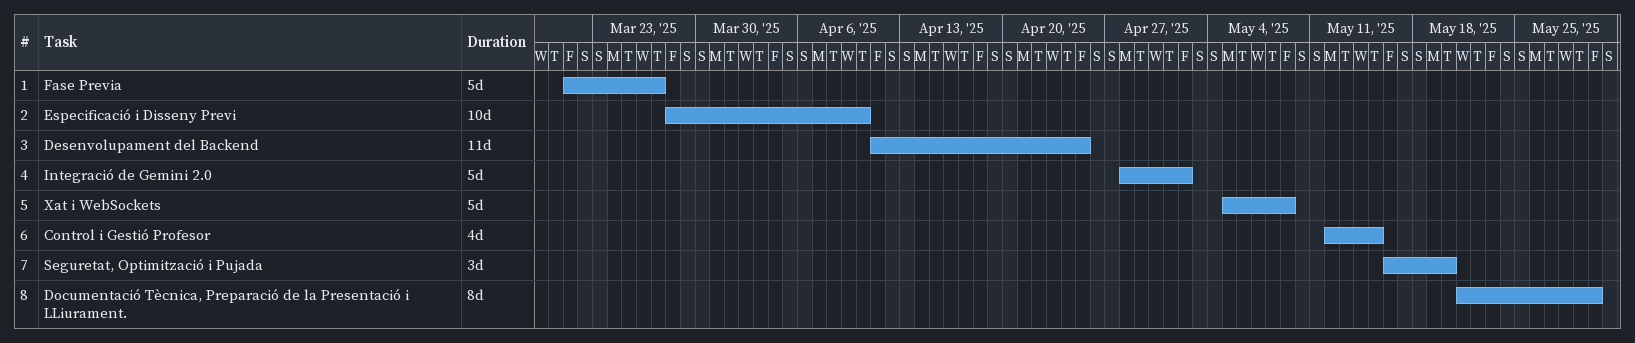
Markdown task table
| ID | Task | Duration | Start | Finish |
|---|---|---|---|---|
| 1 | Fase Previa | 5d | 2025-03-21 | 2025-03-27 |
| 2 | Especificació i Disseny Previ | 10d | 2025-03-28 | 2025-04-10 |
| 3 | Desenvolupament del Backend | 11d | 2025-04-11 | 2025-04-25 |
| 4 | Integració de Gemini 2.0 | 5d | 2025-04-28 | 2025-05-02 |
| 5 | Xat i WebSockets | 5d | 2025-05-05 | 2025-05-09 |
| 6 | Control i Gestió Profesor | 4d | 2025-05-12 | 2025-05-15 |
| 7 | Seguretat, Optimització i Pujada | 3d | 2025-05-16 | 2025-05-20 |
| 8 | Documentació Tècnica, Preparació de la Presentació i LLiurament. | 8d | 2025-05-21 | 2025-05-30 |
